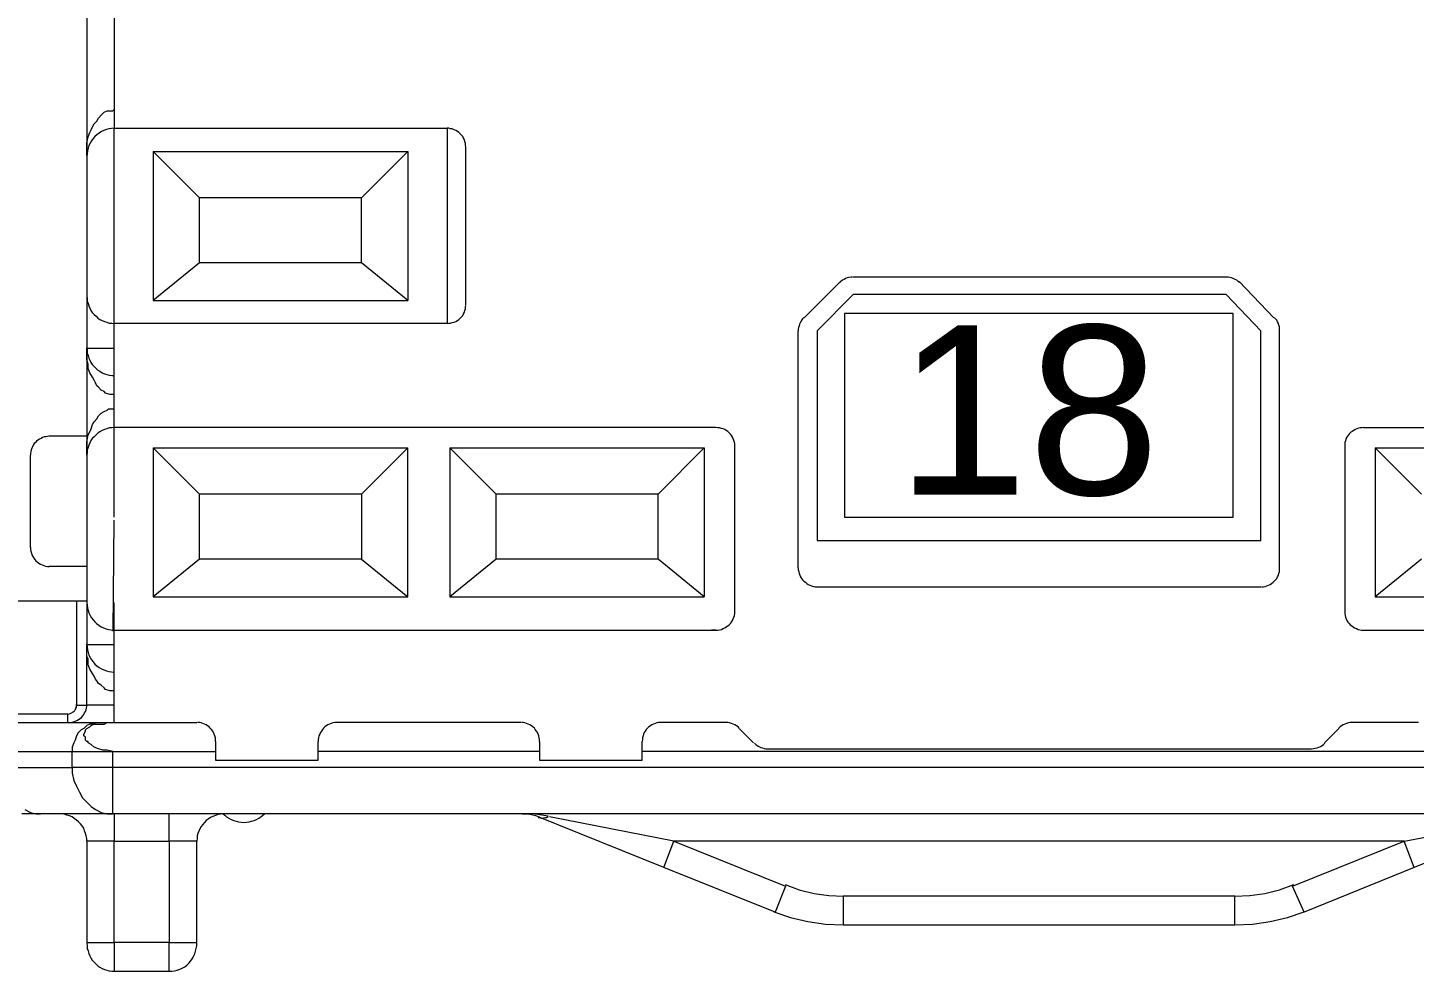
# Model space of a CAD drawing. Header units: inches. Extents: x 47316 to 59086, y 3141 to 11743.
# Drawn here: x 50726.81 to 50741.79, y 5713.22 to 5723.41 of the extents above; entities that cross this region are included whole.
import ezdxf

# ---------------------------------------------------------------- set-up
doc = ezdxf.new("R2010")
doc.units = ezdxf.units.IN
doc.header["$MEASUREMENT"] = 0
doc.styles.add('Arial_Style', font='arial.ttf')

msp = doc.modelspace()

# ---------------------------------------------------------------- linework, layer by layer
at = {"color": 0, "linetype": 'Continuous', "lineweight": 15}
for p, q in [((50727.451, 5730.521), (50727.451, 5719.948)), ((50727.747, 5723.917), (50727.747, 5722.323)), ((50727.529, 5722.37), (50727.56, 5722.401)), ((50727.56, 5722.401), (50727.576, 5722.432)), ((50727.576, 5722.432), (50727.607, 5722.463)), ((50727.607, 5722.463), (50727.638, 5722.495)), ((50727.638, 5722.495), (50727.669, 5722.51)), ((50727.669, 5722.51), (50727.685, 5722.51)), ((50727.685, 5722.51), (50727.701, 5722.51)), ((50727.701, 5722.51), (50727.732, 5722.51)), ((50727.732, 5722.51), (50727.747, 5722.526)), ((50727.466, 5722.229), (50727.482, 5722.276)), ((50727.482, 5722.276), (50727.497, 5722.307)), ((50727.497, 5722.307), (50727.513, 5722.338)), ((50727.513, 5722.338), (50727.529, 5722.37)), ((50727.56, 5722.253), (50727.539, 5722.234)), ((50727.583, 5722.271), (50727.56, 5722.253)), ((50727.609, 5722.286), (50727.583, 5722.271)), ((50727.635, 5722.299), (50727.609, 5722.286)), ((50727.662, 5722.31), (50727.635, 5722.299)), ((50727.69, 5722.318), (50727.662, 5722.31)), ((50727.719, 5722.32), (50727.69, 5722.318)), ((50727.747, 5722.323), (50727.719, 5722.32)), ((50727.747, 5722.323), (50731.341, 5722.323)), ((50727.747, 5719.948), (50727.747, 5722.323)), ((50731.359, 5722.323), (50731.341, 5722.323)), ((50731.341, 5722.323), (50731.341, 5720.213)), ((50731.38, 5722.318), (50731.359, 5722.323)), ((50731.398, 5722.315), (50731.38, 5722.318)), ((50731.419, 5722.307), (50731.398, 5722.315)), ((50731.435, 5722.299), (50731.419, 5722.307)), ((50731.453, 5722.289), (50731.435, 5722.299)), ((50731.469, 5722.276), (50731.453, 5722.289)), ((50731.484, 5722.263), (50731.469, 5722.276)), ((50731.497, 5722.247), (50731.484, 5722.263)), ((50731.51, 5722.232), (50731.497, 5722.247)), ((50727.451, 5722.167), (50727.466, 5722.229)), ((50727.451, 5722.088), (50727.451, 5722.167)), ((50727.451, 5722.026), (50727.451, 5722.088)), ((50727.464, 5722.107), (50727.458, 5722.078)), ((50727.474, 5722.135), (50727.464, 5722.107)), ((50727.487, 5722.161), (50727.474, 5722.135)), ((50727.503, 5722.187), (50727.487, 5722.161)), ((50727.518, 5722.211), (50727.503, 5722.187)), ((50727.539, 5722.234), (50727.518, 5722.211)), ((50731.518, 5722.216), (50731.51, 5722.232)), ((50731.529, 5722.198), (50731.518, 5722.216)), ((50731.534, 5722.18), (50731.529, 5722.198)), ((50731.539, 5722.159), (50731.534, 5722.18)), ((50731.542, 5722.141), (50731.539, 5722.159)), ((50731.544, 5722.12), (50731.542, 5722.141)), ((50731.544, 5720.417), (50731.544, 5722.12)), ((50727.453, 5722.047), (50727.451, 5722.018)), ((50727.458, 5722.078), (50727.453, 5722.047)), ((50728.669, 5721.573), (50728.169, 5722.073)), ((50728.169, 5722.073), (50730.919, 5722.073)), ((50728.169, 5722.073), (50728.169, 5720.463)), ((50730.419, 5721.573), (50730.919, 5722.073)), ((50730.919, 5722.073), (50730.919, 5720.463)), ((50730.419, 5721.573), (50728.669, 5721.573)), ((50728.669, 5720.87), (50728.669, 5721.573)), ((50730.419, 5720.87), (50730.419, 5721.573)), ((50728.669, 5720.87), (50728.169, 5720.463)), ((50730.419, 5720.87), (50728.669, 5720.87)), ((50730.919, 5720.463), (50730.419, 5720.87)), ((50735.589, 5720.667), (50735.198, 5720.276)), ((50735.596, 5720.669), (50735.583, 5720.656)), ((50735.612, 5720.682), (50735.596, 5720.669)), ((50735.63, 5720.69), (50735.612, 5720.682)), ((50735.646, 5720.7), (50735.63, 5720.69)), ((50735.664, 5720.706), (50735.646, 5720.7)), ((50735.682, 5720.711), (50735.664, 5720.706)), ((50735.703, 5720.713), (50735.682, 5720.711)), ((50735.721, 5720.713), (50735.703, 5720.713)), ((50739.755, 5720.713), (50735.729, 5720.713)), ((50739.776, 5720.713), (50739.755, 5720.713)), ((50739.797, 5720.711), (50739.776, 5720.713)), ((50739.815, 5720.706), (50739.797, 5720.711)), ((50739.833, 5720.7), (50739.815, 5720.706)), ((50739.852, 5720.69), (50739.833, 5720.7)), ((50739.87, 5720.682), (50739.852, 5720.69)), ((50739.885, 5720.669), (50739.87, 5720.682)), ((50739.901, 5720.656), (50739.885, 5720.669)), ((50739.896, 5720.667), (50740.271, 5720.276)), ((50727.451, 5720.51), (50727.453, 5720.484)), ((50727.453, 5720.484), (50727.456, 5720.456)), ((50727.456, 5720.456), (50727.464, 5720.43)), ((50728.169, 5720.463), (50730.919, 5720.463)), ((50735.729, 5720.526), (50735.339, 5720.135)), ((50739.755, 5720.526), (50735.729, 5720.526)), ((50740.13, 5720.135), (50739.755, 5720.526)), ((50727.464, 5720.43), (50727.471, 5720.404)), ((50727.471, 5720.404), (50727.482, 5720.378)), ((50727.482, 5720.378), (50727.495, 5720.354)), ((50727.495, 5720.354), (50727.51, 5720.333)), ((50727.51, 5720.333), (50727.529, 5720.312)), ((50727.529, 5720.312), (50727.55, 5720.292)), ((50727.55, 5720.292), (50727.57, 5720.273)), ((50731.497, 5720.286), (50731.51, 5720.302)), ((50731.51, 5720.302), (50731.518, 5720.318)), ((50731.518, 5720.318), (50731.529, 5720.336)), ((50731.529, 5720.336), (50731.534, 5720.354)), ((50731.534, 5720.354), (50731.539, 5720.372)), ((50731.539, 5720.372), (50731.542, 5720.391)), ((50731.542, 5720.391), (50731.544, 5720.409)), ((50735.635, 5720.323), (50735.635, 5718.122)), ((50739.833, 5720.323), (50735.635, 5720.323)), ((50739.833, 5718.122), (50739.833, 5720.323)), ((50727.57, 5720.273), (50727.591, 5720.258)), ((50727.591, 5720.258), (50727.617, 5720.245)), ((50727.617, 5720.245), (50727.641, 5720.234)), ((50727.641, 5720.234), (50727.667, 5720.227)), ((50727.667, 5720.227), (50727.693, 5720.219)), ((50727.693, 5720.219), (50727.721, 5720.216)), ((50727.721, 5720.216), (50727.747, 5720.213)), ((50731.341, 5720.213), (50727.747, 5720.213)), ((50731.341, 5720.213), (50731.359, 5720.216)), ((50731.359, 5720.216), (50731.38, 5720.219)), ((50731.38, 5720.219), (50731.398, 5720.224)), ((50731.398, 5720.224), (50731.419, 5720.229)), ((50731.419, 5720.229), (50731.435, 5720.237)), ((50731.435, 5720.237), (50731.453, 5720.247)), ((50731.453, 5720.247), (50731.469, 5720.258)), ((50731.469, 5720.258), (50731.484, 5720.271)), ((50731.484, 5720.271), (50731.497, 5720.286)), ((50735.138, 5720.172), (50735.135, 5720.154)), ((50735.135, 5720.154), (50735.135, 5720.135)), ((50735.143, 5720.19), (50735.138, 5720.172)), ((50735.148, 5720.206), (50735.143, 5720.19)), ((50735.154, 5720.221), (50735.148, 5720.206)), ((50735.162, 5720.237), (50735.154, 5720.221)), ((50735.172, 5720.253), (50735.162, 5720.237)), ((50735.182, 5720.266), (50735.172, 5720.253)), ((50735.195, 5720.279), (50735.182, 5720.266)), ((50740.289, 5720.266), (50740.276, 5720.279)), ((50740.302, 5720.25), (50740.289, 5720.266)), ((50740.31, 5720.232), (50740.302, 5720.25)), ((50740.32, 5720.213), (50740.31, 5720.232)), ((50740.326, 5720.195), (50740.32, 5720.213)), ((50740.331, 5720.177), (50740.326, 5720.195)), ((50740.333, 5720.156), (50740.331, 5720.177)), ((50740.333, 5720.135), (50740.333, 5720.156)), ((50735.135, 5717.575), (50735.135, 5720.135)), ((50735.339, 5720.135), (50735.339, 5717.872)), ((50740.13, 5717.872), (50740.13, 5720.135)), ((50740.333, 5717.575), (50740.333, 5720.135)), ((50727.451, 5719.901), (50727.451, 5719.948)), ((50727.451, 5719.948), (50727.453, 5719.922)), ((50727.451, 5719.948), (50727.747, 5719.948)), ((50727.451, 5719.948), (50727.451, 5716.747)), ((50727.451, 5719.87), (50727.451, 5719.901)), ((50727.451, 5719.823), (50727.451, 5719.87)), ((50727.453, 5719.922), (50727.456, 5719.893)), ((50727.456, 5719.893), (50727.464, 5719.867)), ((50727.464, 5719.867), (50727.471, 5719.841)), ((50727.747, 5719.091), (50727.747, 5719.948)), ((50727.466, 5719.776), (50727.451, 5719.823)), ((50727.466, 5719.729), (50727.466, 5719.776)), ((50727.482, 5719.682), (50727.466, 5719.729)), ((50727.471, 5719.841), (50727.482, 5719.818)), ((50727.482, 5719.818), (50727.495, 5719.792)), ((50727.495, 5719.792), (50727.51, 5719.771)), ((50727.51, 5719.771), (50727.529, 5719.75)), ((50727.529, 5719.75), (50727.55, 5719.729)), ((50727.55, 5719.729), (50727.57, 5719.711)), ((50727.57, 5719.711), (50727.591, 5719.698)), ((50727.591, 5719.698), (50727.617, 5719.682)), ((50727.513, 5719.635), (50727.482, 5719.682)), ((50727.529, 5719.604), (50727.513, 5719.635)), ((50727.544, 5719.573), (50727.529, 5719.604)), ((50727.56, 5719.542), (50727.544, 5719.573)), ((50727.617, 5719.682), (50727.641, 5719.672)), ((50727.641, 5719.672), (50727.667, 5719.664)), ((50727.667, 5719.664), (50727.693, 5719.656)), ((50727.693, 5719.656), (50727.721, 5719.654)), ((50727.721, 5719.654), (50727.747, 5719.651)), ((50727.576, 5719.526), (50727.56, 5719.542)), ((50727.607, 5719.495), (50727.576, 5719.526)), ((50727.638, 5719.479), (50727.607, 5719.495)), ((50727.654, 5719.463), (50727.638, 5719.479)), ((50727.701, 5719.448), (50727.654, 5719.463)), ((50727.716, 5719.448), (50727.701, 5719.448)), ((50727.747, 5719.448), (50727.716, 5719.448)), ((50727.576, 5719.216), (50727.607, 5719.247)), ((50727.607, 5719.247), (50727.638, 5719.263)), ((50727.638, 5719.263), (50727.669, 5719.279)), ((50727.669, 5719.279), (50727.685, 5719.292)), ((50727.685, 5719.292), (50727.701, 5719.292)), ((50727.701, 5719.292), (50727.732, 5719.292)), ((50727.732, 5719.292), (50727.747, 5719.292)), ((50727.497, 5719.075), (50727.513, 5719.122)), ((50727.513, 5719.122), (50727.529, 5719.154)), ((50727.529, 5719.154), (50727.56, 5719.185)), ((50727.56, 5719.185), (50727.576, 5719.216)), ((50726.922, 5718.956), (50726.909, 5718.943)), ((50726.938, 5718.966), (50726.922, 5718.956)), ((50726.956, 5718.974), (50726.938, 5718.966)), ((50726.971, 5718.982), (50726.956, 5718.974)), ((50726.99, 5718.99), (50726.971, 5718.982)), ((50727.008, 5718.992), (50726.99, 5718.99)), ((50727.026, 5718.995), (50727.008, 5718.992)), ((50727.044, 5718.997), (50727.026, 5718.995)), ((50727.451, 5718.997), (50727.044, 5718.997)), ((50727.451, 5718.935), (50727.466, 5719.013)), ((50727.466, 5719.013), (50727.482, 5719.044)), ((50727.482, 5719.044), (50727.497, 5719.075)), ((50727.495, 5718.95), (50727.482, 5718.924)), ((50727.51, 5718.971), (50727.495, 5718.95)), ((50727.529, 5718.992), (50727.51, 5718.971)), ((50727.55, 5719.013), (50727.529, 5718.992)), ((50727.57, 5719.031), (50727.55, 5719.013)), ((50727.591, 5719.044), (50727.57, 5719.031)), ((50727.617, 5719.06), (50727.591, 5719.044)), ((50727.641, 5719.07), (50727.617, 5719.06)), ((50727.667, 5719.078), (50727.641, 5719.07)), ((50727.693, 5719.086), (50727.667, 5719.078)), ((50727.721, 5719.088), (50727.693, 5719.086)), ((50727.747, 5719.091), (50727.721, 5719.088)), ((50727.747, 5718.122), (50727.747, 5719.091)), ((50734.245, 5719.091), (50727.747, 5719.091)), ((50734.266, 5719.088), (50734.245, 5719.091)), ((50734.284, 5719.086), (50734.266, 5719.088)), ((50734.305, 5719.081), (50734.284, 5719.086)), ((50734.323, 5719.075), (50734.305, 5719.081)), ((50734.341, 5719.068), (50734.323, 5719.075)), ((50734.357, 5719.057), (50734.341, 5719.068)), ((50734.375, 5719.047), (50734.357, 5719.057)), ((50734.388, 5719.034), (50734.375, 5719.047)), ((50734.401, 5719.018), (50734.388, 5719.034)), ((50734.414, 5719.003), (50734.401, 5719.018)), ((50734.425, 5718.987), (50734.414, 5719.003)), ((50734.432, 5718.969), (50734.425, 5718.987)), ((50734.44, 5718.95), (50734.432, 5718.969)), ((50734.445, 5718.932), (50734.44, 5718.95)), ((50741.044, 5718.948), (50741.039, 5718.93)), ((50741.05, 5718.966), (50741.044, 5718.948)), ((50741.057, 5718.982), (50741.05, 5718.966)), ((50741.068, 5718.997), (50741.057, 5718.982)), ((50741.078, 5719.013), (50741.068, 5718.997)), ((50741.089, 5719.026), (50741.078, 5719.013)), ((50741.104, 5719.039), (50741.089, 5719.026)), ((50741.117, 5719.049), (50741.104, 5719.039)), ((50741.133, 5719.06), (50741.117, 5719.049)), ((50741.148, 5719.07), (50741.133, 5719.06)), ((50741.167, 5719.075), (50741.148, 5719.07)), ((50741.185, 5719.083), (50741.167, 5719.075)), ((50741.203, 5719.086), (50741.185, 5719.083)), ((50741.221, 5719.088), (50741.203, 5719.086)), ((50741.24, 5719.091), (50741.221, 5719.088)), ((50741.24, 5719.091), (50747.737, 5719.091)), ((50726.846, 5718.831), (50726.844, 5718.812)), ((50726.844, 5718.812), (50726.844, 5718.794)), ((50726.844, 5717.794), (50726.844, 5718.794)), ((50726.849, 5718.849), (50726.846, 5718.831)), ((50726.857, 5718.867), (50726.849, 5718.849)), ((50726.865, 5718.883), (50726.857, 5718.867)), ((50726.872, 5718.901), (50726.865, 5718.883)), ((50726.883, 5718.917), (50726.872, 5718.901)), ((50726.896, 5718.93), (50726.883, 5718.917)), ((50726.909, 5718.943), (50726.896, 5718.93)), ((50727.451, 5718.872), (50727.451, 5718.935)), ((50727.451, 5718.794), (50727.451, 5718.872)), ((50727.453, 5718.82), (50727.451, 5718.794)), ((50727.456, 5718.849), (50727.453, 5718.82)), ((50727.464, 5718.875), (50727.456, 5718.849)), ((50727.471, 5718.901), (50727.464, 5718.875)), ((50727.482, 5718.924), (50727.471, 5718.901)), ((50728.669, 5718.372), (50728.169, 5718.872)), ((50728.169, 5718.872), (50730.919, 5718.872)), ((50728.169, 5718.872), (50728.169, 5717.263)), ((50730.919, 5718.872), (50730.419, 5718.372)), ((50730.919, 5717.263), (50730.919, 5718.872)), ((50731.872, 5718.372), (50731.372, 5718.872)), ((50731.372, 5718.872), (50734.12, 5718.872)), ((50731.372, 5718.872), (50731.372, 5717.263)), ((50733.62, 5718.372), (50734.12, 5718.872)), ((50734.12, 5718.872), (50734.12, 5717.263)), ((50734.448, 5718.914), (50734.445, 5718.932)), ((50734.448, 5718.896), (50734.448, 5718.914)), ((50734.448, 5717.091), (50734.448, 5718.904)), ((50741.039, 5718.93), (50741.037, 5718.911)), ((50741.037, 5718.911), (50741.037, 5718.896)), ((50741.037, 5718.904), (50741.037, 5717.091)), ((50741.865, 5718.372), (50741.365, 5718.872)), ((50741.365, 5718.872), (50744.115, 5718.872)), ((50741.365, 5718.872), (50741.365, 5717.263)), ((50728.669, 5717.669), (50728.669, 5718.372)), ((50730.419, 5718.372), (50728.669, 5718.372)), ((50730.419, 5718.372), (50730.419, 5717.669)), ((50733.62, 5718.372), (50731.872, 5718.372)), ((50731.872, 5717.669), (50731.872, 5718.372)), ((50733.62, 5717.669), (50733.62, 5718.372)), ((50727.737, 5716.891), (50727.747, 5718.091)), ((50735.635, 5718.122), (50739.833, 5718.122)), ((50726.844, 5717.794), (50726.844, 5717.773)), ((50726.844, 5717.773), (50726.846, 5717.755)), ((50726.846, 5717.755), (50726.852, 5717.734)), ((50735.339, 5717.872), (50740.13, 5717.872)), ((50726.852, 5717.734), (50726.857, 5717.716)), ((50726.857, 5717.716), (50726.867, 5717.698)), ((50726.867, 5717.698), (50726.878, 5717.68)), ((50726.878, 5717.68), (50726.888, 5717.664)), ((50726.888, 5717.664), (50726.901, 5717.651)), ((50726.901, 5717.651), (50726.917, 5717.638)), ((50726.917, 5717.638), (50726.932, 5717.625)), ((50726.932, 5717.625), (50726.951, 5717.615)), ((50726.951, 5717.615), (50726.969, 5717.607)), ((50726.969, 5717.607), (50726.987, 5717.599)), ((50726.987, 5717.599), (50727.005, 5717.594)), ((50728.669, 5717.669), (50728.169, 5717.263)), ((50730.419, 5717.669), (50728.669, 5717.669)), ((50730.419, 5717.669), (50730.919, 5717.263)), ((50731.872, 5717.669), (50731.372, 5717.263)), ((50733.62, 5717.669), (50731.872, 5717.669)), ((50734.12, 5717.263), (50733.62, 5717.669)), ((50741.865, 5717.669), (50741.365, 5717.263)), ((50727.005, 5717.594), (50727.026, 5717.591)), ((50727.026, 5717.591), (50727.044, 5717.591)), ((50727.451, 5717.591), (50727.044, 5717.591)), ((50735.135, 5717.575), (50735.135, 5717.555)), ((50735.135, 5717.555), (50735.141, 5717.536)), ((50735.141, 5717.536), (50735.143, 5717.516)), ((50735.143, 5717.516), (50735.151, 5717.497)), ((50735.151, 5717.497), (50735.159, 5717.479)), ((50735.159, 5717.479), (50735.169, 5717.461)), ((50735.169, 5717.461), (50735.182, 5717.445)), ((50740.289, 5717.445), (50740.302, 5717.461)), ((50740.302, 5717.461), (50740.31, 5717.479)), ((50740.31, 5717.479), (50740.32, 5717.497)), ((50740.32, 5717.497), (50740.326, 5717.516)), ((50740.326, 5717.516), (50740.331, 5717.536)), ((50740.331, 5717.536), (50740.333, 5717.555)), ((50740.333, 5717.555), (50740.333, 5717.575)), ((50735.182, 5717.445), (50735.195, 5717.432)), ((50735.195, 5717.432), (50735.211, 5717.419)), ((50735.211, 5717.419), (50735.227, 5717.406)), ((50735.227, 5717.406), (50735.242, 5717.396)), ((50735.242, 5717.396), (50735.26, 5717.388)), ((50735.26, 5717.388), (50735.279, 5717.38)), ((50735.279, 5717.38), (50735.3, 5717.375)), ((50735.3, 5717.375), (50735.318, 5717.372)), ((50735.318, 5717.372), (50735.339, 5717.372)), ((50735.339, 5717.372), (50740.13, 5717.372)), ((50740.138, 5717.372), (50740.159, 5717.372)), ((50740.159, 5717.372), (50740.177, 5717.375)), ((50740.177, 5717.375), (50740.195, 5717.38)), ((50740.195, 5717.38), (50740.214, 5717.388)), ((50740.214, 5717.388), (50740.232, 5717.396)), ((50740.232, 5717.396), (50740.247, 5717.406)), ((50740.247, 5717.406), (50740.263, 5717.419)), ((50740.263, 5717.419), (50740.276, 5717.432)), ((50740.276, 5717.432), (50740.289, 5717.445)), ((50727.451, 5717.216), (50726.547, 5717.216)), ((50727.341, 5717.216), (50727.341, 5716.091)), ((50727.451, 5717.2), (50727.453, 5717.172)), ((50727.453, 5717.172), (50727.458, 5717.143)), ((50727.747, 5716.747), (50727.747, 5717.2)), ((50728.169, 5717.263), (50730.919, 5717.263)), ((50731.372, 5717.263), (50734.12, 5717.263)), ((50741.365, 5717.263), (50744.115, 5717.263)), ((50727.458, 5717.143), (50727.464, 5717.115)), ((50727.464, 5717.115), (50727.474, 5717.088)), ((50727.474, 5717.088), (50727.487, 5717.062)), ((50727.487, 5717.062), (50727.5, 5717.036)), ((50727.5, 5717.036), (50727.518, 5717.013)), ((50727.518, 5717.013), (50727.537, 5716.992)), ((50734.414, 5716.99), (50734.425, 5717.008)), ((50734.425, 5717.008), (50734.432, 5717.023)), ((50734.432, 5717.023), (50734.44, 5717.042)), ((50734.44, 5717.042), (50734.445, 5717.06)), ((50734.445, 5717.06), (50734.448, 5717.081)), ((50734.448, 5717.081), (50734.448, 5717.099)), ((50741.037, 5717.099), (50741.039, 5717.081)), ((50741.039, 5717.081), (50741.042, 5717.06)), ((50741.042, 5717.06), (50741.044, 5717.042)), ((50741.044, 5717.042), (50741.052, 5717.023)), ((50741.052, 5717.023), (50741.06, 5717.008)), ((50741.06, 5717.008), (50741.07, 5716.99)), ((50727.537, 5716.992), (50727.557, 5716.974)), ((50727.557, 5716.974), (50727.581, 5716.956)), ((50727.581, 5716.956), (50727.604, 5716.94)), ((50727.604, 5716.94), (50727.63, 5716.927)), ((50727.63, 5716.927), (50727.659, 5716.917)), ((50727.659, 5716.917), (50727.685, 5716.909)), ((50727.685, 5716.909), (50727.714, 5716.906)), ((50727.714, 5716.906), (50727.742, 5716.904)), ((50727.747, 5716.904), (50734.245, 5716.904)), ((50734.245, 5716.904), (50734.198, 5716.904)), ((50734.245, 5716.904), (50734.266, 5716.904)), ((50734.266, 5716.904), (50734.284, 5716.906)), ((50734.284, 5716.906), (50734.305, 5716.911)), ((50734.305, 5716.911), (50734.323, 5716.919)), ((50734.323, 5716.919), (50734.341, 5716.927)), ((50734.341, 5716.927), (50734.357, 5716.937)), ((50734.357, 5716.937), (50734.375, 5716.948)), ((50734.375, 5716.948), (50734.388, 5716.961)), ((50734.388, 5716.961), (50734.401, 5716.974)), ((50734.401, 5716.974), (50734.414, 5716.99)), ((50741.07, 5716.99), (50741.083, 5716.974)), ((50741.083, 5716.974), (50741.096, 5716.961)), ((50741.096, 5716.961), (50741.112, 5716.948)), ((50741.112, 5716.948), (50741.128, 5716.937)), ((50741.128, 5716.937), (50741.143, 5716.927)), ((50741.143, 5716.927), (50741.162, 5716.919)), ((50741.162, 5716.919), (50741.18, 5716.911)), ((50741.18, 5716.911), (50741.201, 5716.906)), ((50741.201, 5716.906), (50741.219, 5716.904)), ((50741.219, 5716.904), (50741.24, 5716.904)), ((50741.24, 5716.904), (50747.737, 5716.904)), ((50727.451, 5716.7), (50727.451, 5716.747)), ((50727.451, 5716.747), (50727.453, 5716.719)), ((50727.451, 5716.747), (50727.747, 5716.747)), ((50727.451, 5716.091), (50727.451, 5716.747)), ((50727.451, 5716.669), (50727.451, 5716.7)), ((50727.453, 5716.719), (50727.458, 5716.69)), ((50727.747, 5715.904), (50727.747, 5716.747)), ((50727.451, 5716.622), (50727.451, 5716.669)), ((50727.466, 5716.591), (50727.451, 5716.622)), ((50727.458, 5716.69), (50727.464, 5716.661)), ((50727.464, 5716.661), (50727.474, 5716.633)), ((50727.466, 5716.529), (50727.466, 5716.591)), ((50727.474, 5716.633), (50727.487, 5716.607)), ((50727.487, 5716.607), (50727.503, 5716.583)), ((50727.503, 5716.583), (50727.518, 5716.56)), ((50727.518, 5716.56), (50727.539, 5716.536)), ((50727.482, 5716.482), (50727.466, 5716.529)), ((50727.513, 5716.435), (50727.482, 5716.482)), ((50727.529, 5716.404), (50727.513, 5716.435)), ((50727.544, 5716.372), (50727.529, 5716.404)), ((50727.539, 5716.536), (50727.56, 5716.518)), ((50727.56, 5716.518), (50727.583, 5716.5)), ((50727.583, 5716.5), (50727.609, 5716.484)), ((50727.609, 5716.484), (50727.635, 5716.474)), ((50727.635, 5716.474), (50727.662, 5716.463)), ((50727.662, 5716.463), (50727.69, 5716.456)), ((50727.69, 5716.456), (50727.719, 5716.453)), ((50727.719, 5716.453), (50727.747, 5716.45)), ((50727.56, 5716.357), (50727.544, 5716.372)), ((50727.576, 5716.325), (50727.56, 5716.357)), ((50727.607, 5716.31), (50727.576, 5716.325)), ((50727.638, 5716.279), (50727.607, 5716.31)), ((50727.654, 5716.263), (50727.638, 5716.279)), ((50727.701, 5716.247), (50727.654, 5716.263)), ((50727.341, 5716.088), (50727.341, 5716.099)), ((50727.451, 5716.081), (50727.451, 5716.099)), ((50727.716, 5716.247), (50727.701, 5716.247)), ((50727.747, 5716.247), (50727.716, 5716.247)), ((50727.247, 5715.997), (50726.547, 5715.997)), ((50727.24, 5715.997), (50727.25, 5715.997)), ((50727.247, 5715.904), (50727.247, 5715.997)), ((50727.25, 5715.997), (50727.26, 5716)), ((50727.26, 5716), (50727.271, 5716.003)), ((50727.271, 5716.003), (50727.279, 5716.005)), ((50727.279, 5716.005), (50727.289, 5716.01)), ((50727.289, 5716.01), (50727.297, 5716.016)), ((50727.297, 5716.016), (50727.305, 5716.021)), ((50727.305, 5716.021), (50727.313, 5716.029)), ((50727.313, 5716.029), (50727.32, 5716.034)), ((50727.32, 5716.034), (50727.326, 5716.042)), ((50727.326, 5716.042), (50727.331, 5716.052)), ((50727.331, 5716.052), (50727.333, 5716.06)), ((50727.333, 5716.06), (50727.339, 5716.07)), ((50727.339, 5716.07), (50727.341, 5716.078)), ((50727.341, 5716.091), (50727.451, 5716.091)), ((50727.341, 5716.078), (50727.341, 5716.088)), ((50727.378, 5715.948), (50727.393, 5715.961)), ((50727.393, 5715.961), (50727.406, 5715.977)), ((50727.406, 5715.977), (50727.417, 5715.99)), ((50727.417, 5715.99), (50727.427, 5716.008)), ((50727.427, 5716.008), (50727.435, 5716.023)), ((50727.435, 5716.023), (50727.443, 5716.042)), ((50727.443, 5716.042), (50727.448, 5716.06)), ((50727.448, 5716.06), (50727.451, 5716.081)), ((50727.747, 5716.091), (50727.451, 5716.091)), ((50726.547, 5715.904), (50728.638, 5715.904)), ((50727.247, 5715.904), (50727.268, 5715.904)), ((50727.268, 5715.904), (50727.289, 5715.909)), ((50727.289, 5715.909), (50727.307, 5715.911)), ((50727.307, 5715.911), (50727.326, 5715.919)), ((50727.326, 5715.919), (50727.344, 5715.927)), ((50727.344, 5715.927), (50727.362, 5715.937)), ((50727.388, 5715.825), (50727.357, 5715.794)), ((50727.362, 5715.937), (50727.378, 5715.948)), ((50727.419, 5715.841), (50727.388, 5715.825)), ((50727.451, 5715.872), (50727.419, 5715.841)), ((50727.419, 5715.779), (50727.435, 5715.81)), ((50727.435, 5715.825), (50727.451, 5715.841)), ((50727.435, 5715.81), (50727.435, 5715.825)), ((50727.482, 5715.888), (50727.451, 5715.872)), ((50727.451, 5715.841), (50727.482, 5715.857)), ((50727.513, 5715.888), (50727.482, 5715.888)), ((50727.482, 5715.857), (50727.497, 5715.872)), ((50727.497, 5715.872), (50727.529, 5715.888)), ((50727.56, 5715.904), (50727.513, 5715.888)), ((50727.529, 5715.888), (50727.56, 5715.888)), ((50727.56, 5715.888), (50727.591, 5715.888)), ((50727.591, 5715.888), (50727.638, 5715.888)), ((50727.638, 5715.888), (50727.669, 5715.904)), ((50727.669, 5715.904), (50727.732, 5715.904)), ((50728.667, 5715.904), (50728.646, 5715.904)), ((50728.685, 5715.901), (50728.667, 5715.904)), ((50728.703, 5715.896), (50728.685, 5715.901)), ((50728.721, 5715.888), (50728.703, 5715.896)), ((50728.74, 5715.88), (50728.721, 5715.888)), ((50728.755, 5715.87), (50728.74, 5715.88)), ((50728.771, 5715.857), (50728.755, 5715.87)), ((50728.784, 5715.844), (50728.771, 5715.857)), ((50728.797, 5715.831), (50728.784, 5715.844)), ((50728.81, 5715.812), (50728.797, 5715.831)), ((50728.818, 5715.797), (50728.81, 5715.812)), ((50729.984, 5715.812), (50729.974, 5715.797)), ((50729.995, 5715.831), (50729.984, 5715.812)), ((50730.008, 5715.844), (50729.995, 5715.831)), ((50730.021, 5715.857), (50730.008, 5715.844)), ((50730.037, 5715.87), (50730.021, 5715.857)), ((50730.055, 5715.88), (50730.037, 5715.87)), ((50730.07, 5715.888), (50730.055, 5715.88)), ((50730.089, 5715.896), (50730.07, 5715.888)), ((50730.107, 5715.901), (50730.089, 5715.896)), ((50730.128, 5715.904), (50730.107, 5715.901)), ((50730.146, 5715.904), (50730.128, 5715.904)), ((50732.138, 5715.904), (50730.138, 5715.904)), ((50732.164, 5715.904), (50732.146, 5715.904)), ((50732.182, 5715.901), (50732.164, 5715.904)), ((50732.201, 5715.896), (50732.182, 5715.901)), ((50732.219, 5715.888), (50732.201, 5715.896)), ((50732.237, 5715.88), (50732.219, 5715.888)), ((50732.253, 5715.87), (50732.237, 5715.88)), ((50732.268, 5715.857), (50732.253, 5715.87)), ((50732.284, 5715.844), (50732.268, 5715.857)), ((50732.294, 5715.831), (50732.284, 5715.844)), ((50732.307, 5715.812), (50732.294, 5715.831)), ((50732.318, 5715.797), (50732.307, 5715.812)), ((50733.482, 5715.812), (50733.471, 5715.797)), ((50733.492, 5715.831), (50733.482, 5715.812)), ((50733.505, 5715.844), (50733.492, 5715.831)), ((50733.521, 5715.857), (50733.505, 5715.844)), ((50733.537, 5715.87), (50733.521, 5715.857)), ((50733.552, 5715.88), (50733.537, 5715.87)), ((50733.57, 5715.888), (50733.552, 5715.88)), ((50733.589, 5715.896), (50733.57, 5715.888)), ((50733.607, 5715.901), (50733.589, 5715.896)), ((50733.625, 5715.904), (50733.607, 5715.901)), ((50733.643, 5715.904), (50733.625, 5715.904)), ((50734.354, 5715.904), (50733.635, 5715.904)), ((50734.375, 5715.904), (50734.354, 5715.904)), ((50734.393, 5715.901), (50734.375, 5715.904)), ((50734.414, 5715.896), (50734.393, 5715.901)), ((50734.432, 5715.888), (50734.414, 5715.896)), ((50734.451, 5715.88), (50734.432, 5715.888)), ((50734.466, 5715.87), (50734.451, 5715.88)), ((50734.484, 5715.857), (50734.466, 5715.87)), ((50734.497, 5715.844), (50734.484, 5715.857)), ((50734.651, 5715.685), (50734.495, 5715.841)), ((50740.974, 5715.841), (50740.818, 5715.685)), ((50740.987, 5715.857), (50740.971, 5715.844)), ((50741.003, 5715.87), (50740.987, 5715.857)), ((50741.018, 5715.88), (50741.003, 5715.87)), ((50741.037, 5715.888), (50741.018, 5715.88)), ((50741.055, 5715.896), (50741.037, 5715.888)), ((50741.076, 5715.901), (50741.055, 5715.896)), ((50741.094, 5715.904), (50741.076, 5715.901)), ((50741.115, 5715.904), (50741.094, 5715.904)), ((50741.833, 5715.904), (50741.115, 5715.904)), ((50727.31, 5715.685), (50727.294, 5715.638)), ((50727.326, 5715.716), (50727.31, 5715.685)), ((50727.341, 5715.763), (50727.326, 5715.716)), ((50727.357, 5715.794), (50727.341, 5715.763)), ((50727.419, 5715.763), (50727.419, 5715.779)), ((50727.435, 5715.747), (50727.419, 5715.763)), ((50727.435, 5715.716), (50727.435, 5715.747)), ((50727.451, 5715.7), (50727.435, 5715.716)), ((50727.466, 5715.7), (50727.451, 5715.7)), ((50727.466, 5715.685), (50727.466, 5715.7)), ((50727.497, 5715.669), (50727.466, 5715.685)), ((50727.529, 5715.638), (50727.497, 5715.669)), ((50728.826, 5715.779), (50728.818, 5715.797)), ((50728.833, 5715.76), (50728.826, 5715.779)), ((50728.839, 5715.74), (50728.833, 5715.76)), ((50728.841, 5715.721), (50728.839, 5715.74)), ((50728.841, 5715.7), (50728.841, 5715.721)), ((50728.841, 5715.7), (50728.841, 5715.497)), ((50729.953, 5715.74), (50729.951, 5715.721)), ((50729.951, 5715.721), (50729.951, 5715.7)), ((50729.951, 5715.591), (50729.951, 5715.7)), ((50729.958, 5715.76), (50729.953, 5715.74)), ((50729.966, 5715.779), (50729.958, 5715.76)), ((50729.974, 5715.797), (50729.966, 5715.779)), ((50732.326, 5715.779), (50732.318, 5715.797)), ((50732.331, 5715.76), (50732.326, 5715.779)), ((50732.336, 5715.74), (50732.331, 5715.76)), ((50732.339, 5715.721), (50732.336, 5715.74)), ((50732.341, 5715.7), (50732.339, 5715.721)), ((50732.341, 5715.7), (50732.341, 5715.497)), ((50733.451, 5715.721), (50733.448, 5715.7)), ((50733.448, 5715.591), (50733.448, 5715.7)), ((50733.453, 5715.74), (50733.451, 5715.721)), ((50733.458, 5715.76), (50733.453, 5715.74)), ((50733.464, 5715.779), (50733.458, 5715.76)), ((50733.471, 5715.797), (50733.464, 5715.779)), ((50734.662, 5715.682), (50734.675, 5715.669)), ((50734.675, 5715.669), (50734.688, 5715.659)), ((50734.688, 5715.659), (50734.703, 5715.651)), ((50734.703, 5715.651), (50734.716, 5715.641)), ((50740.773, 5715.646), (50740.792, 5715.656)), ((50740.792, 5715.656), (50740.807, 5715.669)), ((50740.807, 5715.669), (50740.82, 5715.682)), ((50726.25, 5715.591), (50727.294, 5715.591)), ((50727.294, 5715.638), (50727.294, 5715.591)), ((50727.294, 5715.419), (50727.294, 5715.591)), ((50727.294, 5715.591), (50727.732, 5715.591)), ((50727.576, 5715.622), (50727.529, 5715.638)), ((50727.622, 5715.607), (50727.576, 5715.622)), ((50727.669, 5715.607), (50727.622, 5715.607)), ((50727.732, 5715.591), (50727.669, 5715.607)), ((50727.732, 5715.419), (50727.732, 5715.591)), ((50727.732, 5715.591), (50728.841, 5715.591)), ((50732.341, 5715.591), (50729.951, 5715.591)), ((50729.951, 5715.497), (50729.951, 5715.591)), ((50742.037, 5715.591), (50733.448, 5715.591)), ((50733.448, 5715.497), (50733.448, 5715.591)), ((50734.716, 5715.641), (50734.732, 5715.635)), ((50734.732, 5715.635), (50734.75, 5715.63)), ((50734.75, 5715.63), (50734.766, 5715.625)), ((50734.766, 5715.625), (50734.784, 5715.622)), ((50734.784, 5715.622), (50734.8, 5715.622)), ((50734.792, 5715.622), (50740.677, 5715.622)), ((50740.677, 5715.622), (50740.698, 5715.625)), ((50740.698, 5715.625), (50740.716, 5715.628)), ((50740.716, 5715.628), (50740.737, 5715.633)), ((50740.737, 5715.633), (50740.755, 5715.638)), ((50740.755, 5715.638), (50740.773, 5715.646)), ((50726.531, 5715.419), (50727.294, 5715.419)), ((50727.294, 5715.419), (50727.294, 5715.357)), ((50727.732, 5715.419), (50727.294, 5715.419)), ((50727.294, 5715.357), (50727.31, 5715.279)), ((50747.753, 5715.419), (50727.732, 5715.419)), ((50727.732, 5714.919), (50727.732, 5715.419)), ((50728.841, 5715.497), (50729.951, 5715.497)), ((50732.341, 5715.497), (50733.448, 5715.497)), ((50727.31, 5715.279), (50727.341, 5715.216)), ((50727.341, 5715.216), (50727.372, 5715.154)), ((50727.372, 5715.154), (50727.404, 5715.091)), ((50727.404, 5715.091), (50727.451, 5715.044)), ((50727.732, 5714.919), (50726.75, 5714.919)), ((50726.781, 5714.966), (50726.844, 5714.935)), ((50726.844, 5714.935), (50726.904, 5714.919)), ((50726.904, 5714.919), (50726.951, 5714.919)), ((50727.177, 5714.919), (50727.146, 5714.919)), ((50727.206, 5714.914), (50727.177, 5714.919)), ((50727.234, 5714.906), (50727.206, 5714.914)), ((50727.263, 5714.898), (50727.234, 5714.906)), ((50727.451, 5715.044), (50727.497, 5714.997)), ((50727.497, 5714.997), (50727.544, 5714.966)), ((50727.544, 5714.966), (50727.607, 5714.935)), ((50727.607, 5714.935), (50727.669, 5714.919)), ((50727.669, 5714.919), (50727.732, 5714.919)), ((50747.753, 5714.919), (50727.732, 5714.919)), ((50727.747, 5714.919), (50727.747, 5714.622)), ((50728.341, 5714.622), (50728.341, 5714.919)), ((50728.839, 5714.901), (50728.813, 5714.891)), ((50728.865, 5714.911), (50728.839, 5714.901)), ((50728.893, 5714.917), (50728.865, 5714.911)), ((50728.922, 5714.919), (50728.893, 5714.917)), ((50728.919, 5714.924), (50728.94, 5714.904)), ((50728.94, 5714.904), (50728.961, 5714.888)), ((50729.331, 5714.888), (50729.352, 5714.904)), ((50729.352, 5714.904), (50729.372, 5714.924)), ((50732.292, 5714.914), (50732.146, 5714.919)), ((50732.154, 5714.919), (50732.216, 5714.919)), ((50732.255, 5714.909), (50732.214, 5714.917)), ((50732.3, 5714.898), (50732.255, 5714.909)), ((50732.435, 5714.893), (50732.292, 5714.914)), ((50727.292, 5714.885), (50727.263, 5714.898)), ((50727.315, 5714.87), (50727.292, 5714.885)), ((50727.341, 5714.852), (50727.315, 5714.87)), ((50727.362, 5714.833), (50727.341, 5714.852)), ((50727.383, 5714.812), (50727.362, 5714.833)), ((50727.401, 5714.789), (50727.383, 5714.812)), ((50727.417, 5714.763), (50727.401, 5714.789)), ((50727.427, 5714.737), (50727.417, 5714.763)), ((50728.672, 5714.758), (50728.659, 5714.732)), ((50728.685, 5714.781), (50728.672, 5714.758)), ((50728.703, 5714.805), (50728.685, 5714.781)), ((50728.721, 5714.825), (50728.703, 5714.805)), ((50728.74, 5714.846), (50728.721, 5714.825)), ((50728.763, 5714.862), (50728.74, 5714.846)), ((50728.787, 5714.878), (50728.763, 5714.862)), ((50728.813, 5714.891), (50728.787, 5714.878)), ((50728.961, 5714.888), (50728.984, 5714.872)), ((50728.984, 5714.872), (50729.01, 5714.857)), ((50729.01, 5714.857), (50729.037, 5714.846)), ((50729.037, 5714.846), (50729.063, 5714.838)), ((50729.063, 5714.838), (50729.089, 5714.831)), ((50729.089, 5714.831), (50729.117, 5714.828)), ((50729.117, 5714.828), (50729.146, 5714.825)), ((50729.146, 5714.825), (50729.175, 5714.828)), ((50729.175, 5714.828), (50729.203, 5714.831)), ((50729.203, 5714.831), (50729.229, 5714.838)), ((50729.229, 5714.838), (50729.258, 5714.846)), ((50729.258, 5714.846), (50729.284, 5714.857)), ((50729.284, 5714.857), (50729.307, 5714.872)), ((50729.307, 5714.872), (50729.331, 5714.888)), ((50732.339, 5714.883), (50732.3, 5714.898)), ((50733.682, 5714.341), (50732.326, 5714.888)), ((50732.326, 5714.88), (50732.339, 5714.878)), ((50732.339, 5714.878), (50732.349, 5714.875)), ((50732.349, 5714.875), (50732.362, 5714.872)), ((50732.362, 5714.872), (50732.375, 5714.872)), ((50732.375, 5714.872), (50732.388, 5714.875)), ((50732.388, 5714.875), (50732.401, 5714.878)), ((50732.401, 5714.878), (50732.414, 5714.88)), ((50732.414, 5714.88), (50732.425, 5714.885)), ((50732.425, 5714.885), (50732.438, 5714.891)), ((50733.792, 5714.622), (50732.448, 5714.888)), ((50741.677, 5714.622), (50743.037, 5714.888)), ((50743.146, 5714.888), (50741.787, 5714.341)), ((50727.438, 5714.708), (50727.427, 5714.737)), ((50727.445, 5714.682), (50727.438, 5714.708)), ((50727.451, 5714.654), (50727.445, 5714.682)), ((50727.451, 5714.622), (50727.451, 5714.654)), ((50727.747, 5714.622), (50727.451, 5714.622)), ((50727.451, 5714.622), (50727.451, 5713.531)), ((50727.747, 5714.622), (50728.341, 5714.622)), ((50727.747, 5713.531), (50727.747, 5714.622)), ((50728.341, 5714.622), (50728.341, 5713.531)), ((50728.638, 5714.622), (50728.341, 5714.622)), ((50728.641, 5714.651), (50728.638, 5714.622)), ((50728.638, 5713.531), (50728.638, 5714.622)), ((50728.643, 5714.68), (50728.641, 5714.651)), ((50728.651, 5714.706), (50728.643, 5714.68)), ((50728.659, 5714.732), (50728.651, 5714.706)), ((50733.682, 5714.341), (50733.792, 5714.622)), ((50741.677, 5714.622), (50733.792, 5714.622)), ((50733.792, 5714.622), (50734.995, 5714.138)), ((50740.474, 5714.138), (50741.677, 5714.622)), ((50741.787, 5714.341), (50741.677, 5714.622)), ((50734.885, 5713.857), (50733.682, 5714.341)), ((50741.787, 5714.341), (50740.599, 5713.857)), ((50734.992, 5714.154), (50735.146, 5714.099)), ((50740.333, 5714.099), (50740.487, 5714.154)), ((50734.995, 5714.138), (50734.885, 5713.857)), ((50735.146, 5714.099), (50735.305, 5714.06)), ((50735.305, 5714.06), (50735.466, 5714.036)), ((50735.466, 5714.036), (50735.628, 5714.029)), ((50735.62, 5714.029), (50735.62, 5713.719)), ((50739.849, 5714.029), (50735.62, 5714.029)), ((50739.849, 5714.029), (50740.013, 5714.036)), ((50739.849, 5713.719), (50739.849, 5714.029)), ((50740.013, 5714.036), (50740.175, 5714.06)), ((50740.175, 5714.06), (50740.333, 5714.099)), ((50740.599, 5713.857), (50740.474, 5714.138)), ((50734.87, 5713.862), (50735.052, 5713.799)), ((50740.417, 5713.799), (50740.599, 5713.862)), ((50735.052, 5713.799), (50735.237, 5713.755)), ((50735.237, 5713.755), (50735.427, 5713.727)), ((50735.427, 5713.727), (50735.62, 5713.719)), ((50735.62, 5713.719), (50739.849, 5713.719)), ((50739.849, 5713.719), (50740.042, 5713.727)), ((50740.042, 5713.727), (50740.232, 5713.755)), ((50740.232, 5713.755), (50740.417, 5713.799)), ((50727.451, 5713.531), (50727.747, 5713.531)), ((50727.451, 5713.523), (50727.453, 5713.495)), ((50727.453, 5713.495), (50727.456, 5713.466)), ((50727.456, 5713.466), (50727.464, 5713.44)), ((50727.464, 5713.44), (50727.471, 5713.411)), ((50727.471, 5713.411), (50727.482, 5713.385)), ((50727.747, 5713.531), (50727.747, 5713.219)), ((50728.341, 5713.531), (50727.747, 5713.531)), ((50728.341, 5713.531), (50728.638, 5713.531)), ((50728.341, 5713.219), (50728.341, 5713.531)), ((50728.604, 5713.378), (50728.617, 5713.406)), ((50728.617, 5713.406), (50728.625, 5713.435)), ((50728.625, 5713.435), (50728.633, 5713.463)), ((50728.633, 5713.463), (50728.638, 5713.492)), ((50728.638, 5713.492), (50728.638, 5713.523)), ((50727.482, 5713.385), (50727.495, 5713.362)), ((50727.495, 5713.362), (50727.51, 5713.338)), ((50727.51, 5713.338), (50727.529, 5713.318)), ((50727.529, 5713.318), (50727.55, 5713.297)), ((50727.55, 5713.297), (50727.57, 5713.279)), ((50727.57, 5713.279), (50727.591, 5713.263)), ((50727.591, 5713.263), (50727.617, 5713.25)), ((50728.456, 5713.24), (50728.482, 5713.253)), ((50728.482, 5713.253), (50728.508, 5713.268)), ((50728.508, 5713.268), (50728.531, 5713.286)), ((50728.531, 5713.286), (50728.552, 5713.307)), ((50728.552, 5713.307), (50728.57, 5713.328)), ((50728.57, 5713.328), (50728.589, 5713.354)), ((50728.589, 5713.354), (50728.604, 5713.378)), ((50727.617, 5713.25), (50727.641, 5713.237)), ((50727.641, 5713.237), (50727.667, 5713.229)), ((50727.667, 5713.229), (50727.693, 5713.224)), ((50727.693, 5713.224), (50727.721, 5713.219)), ((50727.721, 5713.219), (50727.747, 5713.219)), ((50727.747, 5713.219), (50728.341, 5713.219)), ((50728.341, 5713.219), (50728.37, 5713.219)), ((50728.37, 5713.219), (50728.398, 5713.224)), ((50728.398, 5713.224), (50728.427, 5713.232)), ((50728.427, 5713.232), (50728.456, 5713.24))]:
    msp.add_line(p, q, dxfattribs=at)

# ---------------------------------------------------------------- texts
at = {"color": 0, "linetype": 'Continuous', "lineweight": 15, "style": 'Arial_Style'}
msp.add_text('18', height=1.8291, dxfattribs=at).set_placement((50736.195, 5718.365))

doc.saveas('drawing.dxf')
